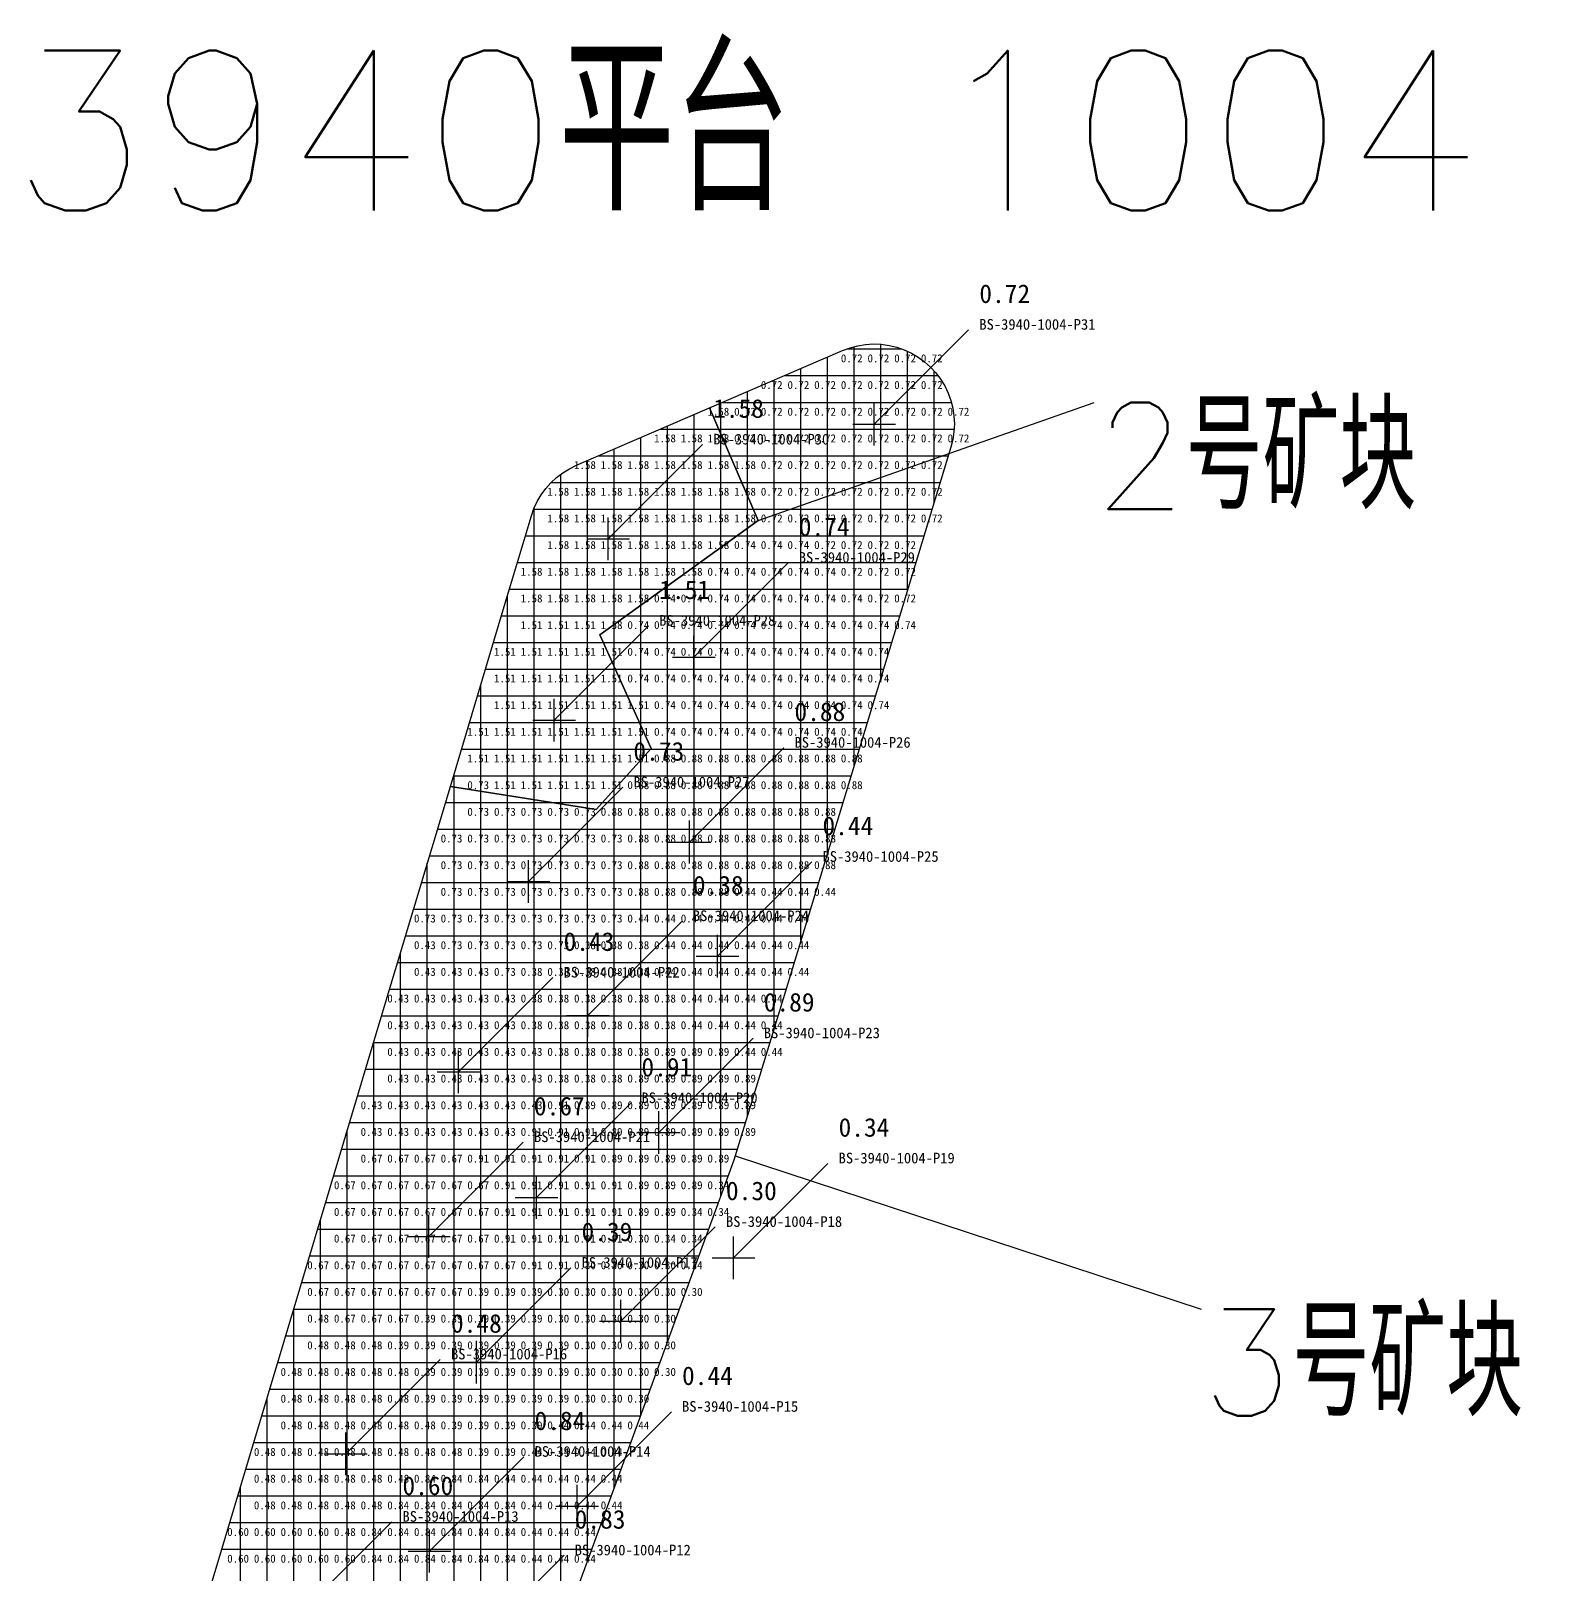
# Model space of a CAD drawing. Header units: metres. Extents: x 470068 to 470198, y 4349638 to 4349746.
# Drawn here: x 470088.1 to 470145.3, y 4349688.1 to 4349745.9 of the extents above; entities that cross this region are included whole.
import ezdxf

# ---------------------------------------------------------------- set-up
doc = ezdxf.new("R2010")
doc.units = ezdxf.units.M
for name, color, linetype in [('0.500-1.000', 4, 'Continuous'), ('1.500-3.000', 1, 'Continuous'), ('报告', 7, 'Continuous'), ('点', 7, 'Continuous'), ('爆区方格网', 7, 'Continuous'), ('线条', 7, 'Continuous'), ('钻孔', 7, 'Continuous')]:
    doc.layers.add(name, color=color, linetype=linetype)
doc.styles.add('CN_SHX', font='txt.shx', dxfattribs={"bigfont": 'gbcbig.shx'})
doc.styles.add('CN_TTF', font='simsunb.ttf')

msp = doc.modelspace()

# ---------------------------------------------------------------- linework, layer by layer
at = {"layer": '0.500-1.000', "color": 4, "lineweight": 30}
msp.add_lwpolyline([(470093.825, 4349684.084), (470097.047, 4349694.843), (470101.122, 4349708.447), (470103.864, 4349717.603), (470109.324, 4349716.733), (470111.386, 4349719.019), (470109.463, 4349723.279), (470115.395, 4349727.574), (470113.577, 4349731.79), (470118.566, 4349733.942), (470118.844, 4349734.046), (470119.13, 4349734.121), (470119.423, 4349734.169), (470119.719, 4349734.187), (470120.015, 4349734.176), (470120.308, 4349734.135), (470120.597, 4349734.066), (470120.877, 4349733.969), (470121.146, 4349733.845), (470121.401, 4349733.694), (470121.641, 4349733.52), (470121.862, 4349733.322), (470122.062, 4349733.104), (470122.24, 4349732.867), (470122.393, 4349732.613), (470122.521, 4349732.346), (470122.622, 4349732.067), (470122.695, 4349731.78), (470122.739, 4349731.487), (470122.754, 4349731.191), (470122.74, 4349730.895), (470122.696, 4349730.601), (470122.624, 4349730.314), (470120.571, 4349723.564), (470119.134, 4349718.839), (470116.335, 4349709.639), (470114.544, 4349703.752), (470114.492, 4349703.595), (470112.368, 4349697.785), (470110.911, 4349693.801), (470109.265, 4349689.299), (470107.405, 4349684.209)], dxfattribs=at)
at = {"layer": '1.500-3.000', "color": 1, "lineweight": 30}
msp.add_lwpolyline([(470103.864, 4349717.603), (470105.883, 4349724.344), (470106.901, 4349727.745), (470106.998, 4349728.019), (470107.121, 4349728.282), (470107.269, 4349728.533), (470107.44, 4349728.768), (470107.633, 4349728.985), (470107.847, 4349729.182), (470108.078, 4349729.358), (470108.326, 4349729.511), (470108.587, 4349729.639), (470113.577, 4349731.79), (470115.395, 4349727.574), (470109.463, 4349723.279), (470111.386, 4349719.019), (470109.324, 4349716.733), (470103.864, 4349717.603)], close=True, dxfattribs=at)
at = {"layer": '爆区方格网', "color": 4}
for p, q in [((470119, 4349718.4), (470119, 4349734.087)), ((470120, 4349721.687), (470120, 4349734.176)), ((470118, 4349715.113), (470118, 4349733.698)), ((470118.722, 4349734), (470120.787, 4349734)), ((470121, 4349724.975), (470121, 4349733.912)), ((470116.382, 4349733), (470122.14, 4349733)), ((470117, 4349711.825), (470117, 4349733.266)), ((470122, 4349728.262), (470122, 4349733.171)), ((470115, 4349728.489), (470115, 4349732.404)), ((470116, 4349708.538), (470116, 4349732.835)), ((470114, 4349730.808), (470114, 4349731.973)), ((470114.063, 4349732), (470122.639, 4349732)), ((470113.917, 4349731), (470122.745, 4349731)), ((470114.349, 4349730), (470122.529, 4349730)), ((470114.78, 4349729), (470122.224, 4349729)), ((470115.211, 4349728), (470121.92, 4349728)), ((470115, 4349705.25), (470115, 4349727.288)), ((470114, 4349702.25), (470114, 4349726.564)), ((470114.602, 4349727), (470121.616, 4349727)), ((470113.221, 4349726), (470121.312, 4349726)), ((470113, 4349699.515), (470113, 4349725.84)), ((470111.84, 4349725), (470121.008, 4349725)), ((470112, 4349696.779), (470112, 4349725.116)), ((470111, 4349719.873), (470111, 4349724.391)), ((470110, 4349722.089), (470110, 4349723.667)), ((470110.459, 4349724), (470120.703, 4349724)), ((470109.589, 4349723), (470120.399, 4349723)), ((470110.04, 4349722), (470120.095, 4349722)), ((470110.492, 4349721), (470119.791, 4349721)), ((470110.943, 4349720), (470119.487, 4349720)), ((470111.369, 4349719), (470119.183, 4349719)), ((470111, 4349694.044), (470111, 4349718.591)), ((470110.467, 4349718), (470118.878, 4349718)), ((470104, 4349675.321), (470104, 4349717.582)), ((470105, 4349677.931), (470105, 4349717.422)), ((470110, 4349691.308), (470110, 4349717.482)), ((470103.683, 4349717), (470107.647, 4349717)), ((470106, 4349680.541), (470106, 4349717.263)), ((470107, 4349683.152), (470107, 4349717.103)), ((470108, 4349685.838), (470108, 4349716.944)), ((470109, 4349688.573), (470109, 4349716.784)), ((470109.566, 4349717), (470118.574, 4349717)), ((470103.384, 4349716), (470118.27, 4349716)), ((470103.084, 4349715), (470117.966, 4349715)), ((470103, 4349675.157), (470103, 4349714.719)), ((470102.785, 4349714), (470117.662, 4349714)), ((470102.485, 4349713), (470117.357, 4349713)), ((470102.186, 4349712), (470117.053, 4349712)), ((470101.886, 4349711), (470116.749, 4349711)), ((470102, 4349675.919), (470102, 4349711.38)), ((470101.587, 4349710), (470116.445, 4349710)), ((470101.287, 4349709), (470116.141, 4349709)), ((470101, 4349676.681), (470101, 4349708.041)), ((470100.988, 4349708), (470115.836, 4349708)), ((470100.688, 4349707), (470115.532, 4349707)), ((470100.389, 4349706), (470115.228, 4349706)), ((470100, 4349677.442), (470100, 4349704.702)), ((470100.089, 4349705), (470114.924, 4349705)), ((470099.79, 4349704), (470114.62, 4349704)), ((470099.49, 4349703), (470114.274, 4349703)), ((470099.191, 4349702), (470113.909, 4349702)), ((470099, 4349678.204), (470099, 4349701.363)), ((470098.891, 4349701), (470113.543, 4349701)), ((470098.592, 4349700), (470113.177, 4349700)), ((470098.292, 4349699), (470112.812, 4349699)), ((470097.993, 4349698), (470112.446, 4349698)), ((470098, 4349677.842), (470098, 4349698.024)), ((470097.693, 4349697), (470112.081, 4349697)), ((470097.394, 4349696), (470111.715, 4349696)), ((470097.094, 4349695), (470111.35, 4349695)), ((470097, 4349677.184), (470097, 4349694.685)), ((470096.795, 4349694), (470110.984, 4349694)), ((470096.495, 4349693), (470110.618, 4349693)), ((470096.196, 4349692), (470110.253, 4349692)), ((470096, 4349676.527), (470096, 4349691.346)), ((470095.896, 4349691), (470109.887, 4349691)), ((470095.597, 4349690), (470109.522, 4349690)), ((470095.297, 4349689), (470109.156, 4349689))]:
    msp.add_line(p, q, dxfattribs=at)
at = {"layer": '爆区方格网', "color": 1}
for p, q in [((470113, 4349725.84), (470113, 4349731.542)), ((470111, 4349724.391), (470111, 4349730.679)), ((470111.744, 4349731), (470113.917, 4349731)), ((470112, 4349725.116), (470112, 4349731.11)), ((470114, 4349726.564), (470114, 4349730.808)), ((470109.425, 4349730), (470114.349, 4349730)), ((470110, 4349723.667), (470110, 4349730.248)), ((470109, 4349716.784), (470109, 4349729.817)), ((470107.65, 4349729), (470114.78, 4349729)), ((470108, 4349716.944), (470108, 4349729.299)), ((470115, 4349727.288), (470115, 4349728.489)), ((470106.991, 4349728), (470115.211, 4349728)), ((470107, 4349717.103), (470107, 4349728.023)), ((470106.678, 4349727), (470114.602, 4349727)), ((470106.379, 4349726), (470113.221, 4349726)), ((470106.079, 4349725), (470111.84, 4349725)), ((470106, 4349717.263), (470106, 4349724.736)), ((470105.78, 4349724), (470110.459, 4349724)), ((470105.48, 4349723), (470109.589, 4349723)), ((470105.181, 4349722), (470110.04, 4349722)), ((470110, 4349717.482), (470110, 4349722.089)), ((470105, 4349717.422), (470105, 4349721.397)), ((470104.881, 4349721), (470110.492, 4349721)), ((470104.582, 4349720), (470110.943, 4349720)), ((470111, 4349718.591), (470111, 4349719.873)), ((470104.282, 4349719), (470111.369, 4349719)), ((470103.983, 4349718), (470110.467, 4349718)), ((470104, 4349717.582), (470104, 4349718.058)), ((470107.647, 4349717), (470109.566, 4349717))]:
    msp.add_line(p, q, dxfattribs=at)
at = {"layer": '线条', "color": 7}
for p, q in [((470115.395, 4349727.574), (470128, 4349732)), ((470114.544, 4349703.752), (470132, 4349698))]:
    msp.add_line(p, q, dxfattribs=at)
at = {"layer": '钻孔', "color": 4}
for p, q in [((470119.754, 4349731.187), (470123.29, 4349734.723)), ((470119.754, 4349730.387), (470119.754, 4349731.987)), ((470118.954, 4349731.187), (470120.554, 4349731.187)), ((470112.986, 4349722.45), (470116.522, 4349725.986)), ((470112.986, 4349721.65), (470112.986, 4349723.25)), ((470112.186, 4349722.45), (470113.786, 4349722.45)), ((470112.825, 4349715.517), (470116.361, 4349719.053)), ((470106.788, 4349714.031), (470110.324, 4349717.567)), ((470112.825, 4349714.717), (470112.825, 4349716.317)), ((470112.025, 4349715.517), (470113.625, 4349715.517)), ((470106.788, 4349713.231), (470106.788, 4349714.831)), ((470105.988, 4349714.031), (470107.588, 4349714.031)), ((470111.674, 4349704.625), (470115.21, 4349708.161)), ((470107.09, 4349702.191), (470110.626, 4349705.727)), ((470111.674, 4349703.825), (470111.674, 4349705.425)), ((470110.874, 4349704.625), (470112.474, 4349704.625)), ((470103.06, 4349700.731), (470106.596, 4349704.267)), ((470107.09, 4349701.391), (470107.09, 4349702.991)), ((470106.29, 4349702.191), (470107.89, 4349702.191)), ((470103.06, 4349699.931), (470103.06, 4349701.531)), ((470102.26, 4349700.731), (470103.86, 4349700.731)), ((470103.082, 4349688.933), (470106.618, 4349692.469)), ((470098.132, 4349686.498), (470101.668, 4349690.034)), ((470103.082, 4349688.133), (470103.082, 4349689.733)), ((470102.282, 4349688.933), (470103.882, 4349688.933)), ((470104.587, 4349685.239), (470108.123, 4349688.775))]:
    msp.add_line(p, q, dxfattribs=at)
at = {"layer": '钻孔', "color": 1}
for p, q in [((470109.775, 4349726.884), (470113.311, 4349730.42)), ((470109.775, 4349726.084), (470109.775, 4349727.684)), ((470108.975, 4349726.884), (470110.575, 4349726.884)), ((470107.754, 4349720.089), (470111.29, 4349723.625)), ((470107.754, 4349719.289), (470107.754, 4349720.889)), ((470106.954, 4349720.089), (470108.554, 4349720.089))]:
    msp.add_line(p, q, dxfattribs=at)
at = {"layer": '钻孔', "color": 8}
for p, q in [((470113.874, 4349711.238), (470117.41, 4349714.774)), ((470109.017, 4349709.016), (470112.553, 4349712.552)), ((470113.874, 4349710.438), (470113.874, 4349712.038)), ((470113.074, 4349711.238), (470114.674, 4349711.238)), ((470104.17, 4349706.899), (470107.706, 4349710.435)), ((470109.017, 4349708.216), (470109.017, 4349709.816)), ((470108.217, 4349709.016), (470109.817, 4349709.016)), ((470104.17, 4349706.099), (470104.17, 4349707.699)), ((470103.37, 4349706.899), (470104.97, 4349706.899)), ((470114.478, 4349699.933), (470118.014, 4349703.469)), ((470110.258, 4349697.553), (470113.794, 4349701.089)), ((470114.478, 4349699.133), (470114.478, 4349700.733)), ((470113.678, 4349699.933), (470115.278, 4349699.933)), ((470104.844, 4349696.018), (470108.38, 4349699.554)), ((470110.258, 4349696.753), (470110.258, 4349698.353)), ((470109.458, 4349697.553), (470111.058, 4349697.553)), ((470104.844, 4349695.218), (470104.844, 4349696.818)), ((470099.951, 4349692.584), (470103.487, 4349696.12)), ((470104.044, 4349696.018), (470105.644, 4349696.018)), ((470108.611, 4349690.622), (470112.147, 4349694.158)), ((470099.951, 4349691.784), (470099.951, 4349693.384)), ((470099.151, 4349692.584), (470100.751, 4349692.584)), ((470108.611, 4349689.822), (470108.611, 4349691.422)), ((470107.811, 4349690.622), (470109.411, 4349690.622))]:
    msp.add_line(p, q, dxfattribs=at)

# ---------------------------------------------------------------- texts
at = {"layer": '报告', "style": 'CN_SHX'}
msp.add_text('3940平台 1004 二次圈矿矿块图（3块版）', height=6, dxfattribs=at).set_placement((470087.369, 4349739.187))
at = {"layer": '点', "color": 4, "style": 'CN_TTF'}
for s, p in [('0.72', (470118.5, 4349733.5)), ('0.72', (470119.5, 4349733.5)), ('0.72', (470120.5, 4349733.5)), ('0.72', (470121.5, 4349733.5)), ('0.72', (470115.5, 4349732.5)), ('0.72', (470116.5, 4349732.5)), ('0.72', (470117.5, 4349732.5)), ('0.72', (470118.5, 4349732.5)), ('0.72', (470119.5, 4349732.5)), ('0.72', (470120.5, 4349732.5)), ('0.72', (470121.5, 4349732.5)), ('0.72', (470114.5, 4349731.5)), ('0.72', (470115.5, 4349731.5)), ('0.72', (470116.5, 4349731.5)), ('0.72', (470117.5, 4349731.5)), ('0.72', (470118.5, 4349731.5)), ('0.72', (470119.5, 4349731.5)), ('0.72', (470120.5, 4349731.5)), ('0.72', (470121.5, 4349731.5)), ('0.72', (470122.5, 4349731.5)), ('0.72', (470114.5, 4349730.5)), ('0.72', (470115.5, 4349730.5)), ('0.72', (470116.5, 4349730.5)), ('0.72', (470117.5, 4349730.5)), ('0.72', (470118.5, 4349730.5)), ('0.72', (470119.5, 4349730.5)), ('0.72', (470120.5, 4349730.5)), ('0.72', (470121.5, 4349730.5)), ('0.72', (470122.5, 4349730.5)), ('0.72', (470115.5, 4349729.5)), ('0.72', (470116.5, 4349729.5)), ('0.72', (470117.5, 4349729.5)), ('0.72', (470118.5, 4349729.5)), ('0.72', (470119.5, 4349729.5)), ('0.72', (470120.5, 4349729.5)), ('0.72', (470121.5, 4349729.5)), ('0.72', (470115.5, 4349728.5)), ('0.72', (470116.5, 4349728.5)), ('0.72', (470117.5, 4349728.5)), ('0.72', (470118.5, 4349728.5)), ('0.72', (470119.5, 4349728.5)), ('0.72', (470120.5, 4349728.5)), ('0.72', (470121.5, 4349728.5)), ('0.72', (470115.5, 4349727.5)), ('0.72', (470116.5, 4349727.5)), ('0.72', (470117.5, 4349727.5)), ('0.72', (470118.5, 4349727.5)), ('0.72', (470119.5, 4349727.5)), ('0.72', (470120.5, 4349727.5)), ('0.72', (470121.5, 4349727.5)), ('0.74', (470114.5, 4349726.5)), ('0.74', (470115.5, 4349726.5)), ('0.74', (470116.5, 4349726.5)), ('0.72', (470117.5, 4349726.5)), ('0.72', (470118.5, 4349726.5)), ('0.72', (470119.5, 4349726.5)), ('0.72', (470120.5, 4349726.5)), ('0.74', (470113.5, 4349725.5)), ('0.74', (470114.5, 4349725.5)), ('0.74', (470115.5, 4349725.5)), ('0.74', (470116.5, 4349725.5)), ('0.74', (470117.5, 4349725.5)), ('0.72', (470118.5, 4349725.5)), ('0.72', (470119.5, 4349725.5)), ('0.72', (470120.5, 4349725.5)), ('0.74', (470111.5, 4349724.5)), ('0.74', (470112.5, 4349724.5)), ('0.74', (470113.5, 4349724.5)), ('0.74', (470114.5, 4349724.5)), ('0.74', (470115.5, 4349724.5)), ('0.74', (470116.5, 4349724.5)), ('0.74', (470117.5, 4349724.5)), ('0.74', (470118.5, 4349724.5)), ('0.72', (470119.5, 4349724.5)), ('0.72', (470120.5, 4349724.5)), ('0.74', (470110.5, 4349723.5)), ('0.74', (470111.5, 4349723.5)), ('0.74', (470112.5, 4349723.5)), ('0.74', (470113.5, 4349723.5)), ('0.74', (470114.5, 4349723.5)), ('0.74', (470115.5, 4349723.5)), ('0.74', (470116.5, 4349723.5)), ('0.74', (470117.5, 4349723.5)), ('0.74', (470118.5, 4349723.5)), ('0.74', (470119.5, 4349723.5)), ('0.74', (470120.5, 4349723.5)), ('0.74', (470110.5, 4349722.5)), ('0.74', (470111.5, 4349722.5)), ('0.74', (470112.5, 4349722.5)), ('0.74', (470113.5, 4349722.5)), ('0.74', (470114.5, 4349722.5)), ('0.74', (470115.5, 4349722.5)), ('0.74', (470116.5, 4349722.5)), ('0.74', (470117.5, 4349722.5)), ('0.74', (470118.5, 4349722.5)), ('0.74', (470119.5, 4349722.5)), ('0.74', (470110.5, 4349721.5)), ('0.74', (470111.5, 4349721.5)), ('0.74', (470112.5, 4349721.5)), ('0.74', (470113.5, 4349721.5)), ('0.74', (470114.5, 4349721.5)), ('0.74', (470115.5, 4349721.5)), ('0.74', (470116.5, 4349721.5)), ('0.74', (470117.5, 4349721.5)), ('0.74', (470118.5, 4349721.5)), ('0.74', (470119.5, 4349721.5)), ('0.74', (470111.5, 4349720.5)), ('0.74', (470112.5, 4349720.5)), ('0.74', (470113.5, 4349720.5)), ('0.74', (470114.5, 4349720.5)), ('0.74', (470115.5, 4349720.5)), ('0.74', (470116.5, 4349720.5)), ('0.74', (470117.5, 4349720.5)), ('0.74', (470118.5, 4349720.5)), ('0.74', (470119.5, 4349720.5)), ('0.74', (470111.5, 4349719.5)), ('0.74', (470112.5, 4349719.5)), ('0.74', (470113.5, 4349719.5)), ('0.74', (470114.5, 4349719.5)), ('0.74', (470115.5, 4349719.5)), ('0.74', (470116.5, 4349719.5)), ('0.74', (470117.5, 4349719.5)), ('0.74', (470118.5, 4349719.5)), ('0.88', (470111.5, 4349718.5)), ('0.88', (470112.5, 4349718.5)), ('0.88', (470113.5, 4349718.5)), ('0.88', (470114.5, 4349718.5)), ('0.88', (470115.5, 4349718.5)), ('0.88', (470116.5, 4349718.5)), ('0.88', (470117.5, 4349718.5)), ('0.88', (470118.5, 4349718.5)), ('0.73', (470104.5, 4349717.5)), ('0.88', (470110.5, 4349717.5)), ('0.88', (470111.5, 4349717.5)), ('0.88', (470112.5, 4349717.5)), ('0.88', (470113.5, 4349717.5)), ('0.88', (470114.5, 4349717.5)), ('0.88', (470115.5, 4349717.5)), ('0.88', (470116.5, 4349717.5)), ('0.88', (470117.5, 4349717.5)), ('0.88', (470118.5, 4349717.5)), ('0.73', (470104.5, 4349716.5)), ('0.73', (470105.5, 4349716.5)), ('0.73', (470106.5, 4349716.5)), ('0.73', (470107.5, 4349716.5)), ('0.73', (470108.5, 4349716.5)), ('0.88', (470109.5, 4349716.5)), ('0.88', (470110.5, 4349716.5)), ('0.88', (470111.5, 4349716.5)), ('0.88', (470112.5, 4349716.5)), ('0.88', (470113.5, 4349716.5)), ('0.88', (470114.5, 4349716.5)), ('0.88', (470115.5, 4349716.5)), ('0.88', (470116.5, 4349716.5)), ('0.88', (470117.5, 4349716.5)), ('0.73', (470103.5, 4349715.5)), ('0.73', (470104.5, 4349715.5)), ('0.73', (470105.5, 4349715.5)), ('0.73', (470106.5, 4349715.5)), ('0.73', (470107.5, 4349715.5)), ('0.73', (470108.5, 4349715.5)), ('0.73', (470109.5, 4349715.5)), ('0.88', (470110.5, 4349715.5)), ('0.88', (470111.5, 4349715.5)), ('0.88', (470112.5, 4349715.5)), ('0.88', (470113.5, 4349715.5)), ('0.88', (470114.5, 4349715.5)), ('0.88', (470115.5, 4349715.5)), ('0.88', (470116.5, 4349715.5)), ('0.88', (470117.5, 4349715.5)), ('0.73', (470103.5, 4349714.5)), ('0.73', (470104.5, 4349714.5)), ('0.73', (470105.5, 4349714.5)), ('0.73', (470106.5, 4349714.5)), ('0.73', (470107.5, 4349714.5)), ('0.73', (470108.5, 4349714.5)), ('0.73', (470109.5, 4349714.5)), ('0.88', (470110.5, 4349714.5)), ('0.88', (470111.5, 4349714.5)), ('0.88', (470112.5, 4349714.5)), ('0.88', (470113.5, 4349714.5)), ('0.88', (470114.5, 4349714.5)), ('0.88', (470115.5, 4349714.5)), ('0.88', (470116.5, 4349714.5)), ('0.88', (470117.5, 4349714.5)), ('0.73', (470103.5, 4349713.5)), ('0.73', (470104.5, 4349713.5)), ('0.73', (470105.5, 4349713.5)), ('0.73', (470106.5, 4349713.5)), ('0.73', (470107.5, 4349713.5)), ('0.73', (470108.5, 4349713.5)), ('0.73', (470109.5, 4349713.5)), ('0.88', (470110.5, 4349713.5)), ('0.88', (470111.5, 4349713.5)), ('0.88', (470112.5, 4349713.5)), ('0.88', (470113.5, 4349713.5)), ('0.44', (470114.5, 4349713.5)), ('0.44', (470115.5, 4349713.5)), ('0.44', (470116.5, 4349713.5)), ('0.44', (470117.5, 4349713.5)), ('0.73', (470102.5, 4349712.5)), ('0.73', (470103.5, 4349712.5)), ('0.73', (470104.5, 4349712.5)), ('0.73', (470105.5, 4349712.5)), ('0.73', (470106.5, 4349712.5)), ('0.73', (470107.5, 4349712.5)), ('0.73', (470108.5, 4349712.5)), ('0.73', (470109.5, 4349712.5)), ('0.44', (470110.5, 4349712.5)), ('0.44', (470111.5, 4349712.5)), ('0.44', (470112.5, 4349712.5)), ('0.44', (470113.5, 4349712.5)), ('0.44', (470114.5, 4349712.5)), ('0.44', (470115.5, 4349712.5)), ('0.44', (470116.5, 4349712.5)), ('0.43', (470102.5, 4349711.5)), ('0.73', (470103.5, 4349711.5)), ('0.73', (470104.5, 4349711.5)), ('0.73', (470105.5, 4349711.5)), ('0.73', (470106.5, 4349711.5)), ('0.73', (470107.5, 4349711.5)), ('0.38', (470108.5, 4349711.5)), ('0.38', (470109.5, 4349711.5)), ('0.38', (470110.5, 4349711.5)), ('0.44', (470111.5, 4349711.5)), ('0.44', (470112.5, 4349711.5)), ('0.44', (470113.5, 4349711.5)), ('0.44', (470114.5, 4349711.5)), ('0.44', (470115.5, 4349711.5)), ('0.44', (470116.5, 4349711.5)), ('0.43', (470102.5, 4349710.5)), ('0.43', (470103.5, 4349710.5)), ('0.43', (470104.5, 4349710.5)), ('0.73', (470105.5, 4349710.5)), ('0.38', (470106.5, 4349710.5)), ('0.38', (470107.5, 4349710.5)), ('0.38', (470108.5, 4349710.5)), ('0.38', (470109.5, 4349710.5)), ('0.38', (470110.5, 4349710.5)), ('0.44', (470111.5, 4349710.5)), ('0.44', (470112.5, 4349710.5)), ('0.44', (470113.5, 4349710.5)), ('0.44', (470114.5, 4349710.5)), ('0.44', (470115.5, 4349710.5)), ('0.44', (470116.5, 4349710.5)), ('0.43', (470101.5, 4349709.5)), ('0.43', (470102.5, 4349709.5)), ('0.43', (470103.5, 4349709.5)), ('0.43', (470104.5, 4349709.5)), ('0.43', (470105.5, 4349709.5)), ('0.38', (470106.5, 4349709.5)), ('0.38', (470107.5, 4349709.5)), ('0.38', (470108.5, 4349709.5)), ('0.38', (470109.5, 4349709.5)), ('0.38', (470110.5, 4349709.5)), ('0.38', (470111.5, 4349709.5)), ('0.44', (470112.5, 4349709.5)), ('0.44', (470113.5, 4349709.5)), ('0.44', (470114.5, 4349709.5)), ('0.44', (470115.5, 4349709.5)), ('0.43', (470101.5, 4349708.5)), ('0.43', (470102.5, 4349708.5)), ('0.43', (470103.5, 4349708.5)), ('0.43', (470104.5, 4349708.5)), ('0.43', (470105.5, 4349708.5)), ('0.38', (470106.5, 4349708.5)), ('0.38', (470107.5, 4349708.5)), ('0.38', (470108.5, 4349708.5)), ('0.38', (470109.5, 4349708.5)), ('0.38', (470110.5, 4349708.5)), ('0.38', (470111.5, 4349708.5)), ('0.44', (470112.5, 4349708.5)), ('0.44', (470113.5, 4349708.5)), ('0.44', (470114.5, 4349708.5)), ('0.44', (470115.5, 4349708.5)), ('0.43', (470101.5, 4349707.5)), ('0.43', (470102.5, 4349707.5)), ('0.43', (470103.5, 4349707.5)), ('0.43', (470104.5, 4349707.5)), ('0.43', (470105.5, 4349707.5)), ('0.43', (470106.5, 4349707.5)), ('0.38', (470107.5, 4349707.5)), ('0.38', (470108.5, 4349707.5)), ('0.38', (470109.5, 4349707.5)), ('0.38', (470110.5, 4349707.5)), ('0.89', (470111.5, 4349707.5)), ('0.89', (470112.5, 4349707.5)), ('0.89', (470113.5, 4349707.5)), ('0.44', (470114.5, 4349707.5)), ('0.44', (470115.5, 4349707.5)), ('0.43', (470101.5, 4349706.5)), ('0.43', (470102.5, 4349706.5)), ('0.43', (470103.5, 4349706.5)), ('0.43', (470104.5, 4349706.5)), ('0.43', (470105.5, 4349706.5)), ('0.43', (470106.5, 4349706.5)), ('0.38', (470107.5, 4349706.5)), ('0.38', (470108.5, 4349706.5)), ('0.38', (470109.5, 4349706.5)), ('0.89', (470110.5, 4349706.5)), ('0.89', (470111.5, 4349706.5)), ('0.89', (470112.5, 4349706.5)), ('0.89', (470113.5, 4349706.5)), ('0.89', (470114.5, 4349706.5)), ('0.43', (470100.5, 4349705.5)), ('0.43', (470101.5, 4349705.5)), ('0.43', (470102.5, 4349705.5)), ('0.43', (470103.5, 4349705.5)), ('0.43', (470104.5, 4349705.5)), ('0.43', (470105.5, 4349705.5)), ('0.43', (470106.5, 4349705.5)), ('0.91', (470107.5, 4349705.5)), ('0.89', (470108.5, 4349705.5)), ('0.89', (470109.5, 4349705.5)), ('0.89', (470110.5, 4349705.5)), ('0.89', (470111.5, 4349705.5)), ('0.89', (470112.5, 4349705.5)), ('0.89', (470113.5, 4349705.5)), ('0.89', (470114.5, 4349705.5)), ('0.43', (470100.5, 4349704.5)), ('0.43', (470101.5, 4349704.5)), ('0.43', (470102.5, 4349704.5)), ('0.43', (470103.5, 4349704.5)), ('0.43', (470104.5, 4349704.5)), ('0.43', (470105.5, 4349704.5)), ('0.91', (470106.5, 4349704.5)), ('0.91', (470107.5, 4349704.5)), ('0.91', (470108.5, 4349704.5)), ('0.89', (470109.5, 4349704.5)), ('0.89', (470110.5, 4349704.5)), ('0.89', (470111.5, 4349704.5)), ('0.89', (470112.5, 4349704.5)), ('0.89', (470113.5, 4349704.5)), ('0.89', (470114.5, 4349704.5)), ('0.67', (470100.5, 4349703.5)), ('0.67', (470101.5, 4349703.5)), ('0.67', (470102.5, 4349703.5)), ('0.67', (470103.5, 4349703.5)), ('0.91', (470104.5, 4349703.5)), ('0.91', (470105.5, 4349703.5)), ('0.91', (470106.5, 4349703.5)), ('0.91', (470107.5, 4349703.5)), ('0.91', (470108.5, 4349703.5)), ('0.89', (470109.5, 4349703.5)), ('0.89', (470110.5, 4349703.5)), ('0.89', (470111.5, 4349703.5)), ('0.89', (470112.5, 4349703.5)), ('0.89', (470113.5, 4349703.5)), ('0.67', (470099.5, 4349702.5)), ('0.67', (470100.5, 4349702.5)), ('0.67', (470101.5, 4349702.5)), ('0.67', (470102.5, 4349702.5)), ('0.67', (470103.5, 4349702.5)), ('0.67', (470104.5, 4349702.5)), ('0.91', (470105.5, 4349702.5)), ('0.91', (470106.5, 4349702.5)), ('0.91', (470107.5, 4349702.5)), ('0.91', (470108.5, 4349702.5)), ('0.91', (470109.5, 4349702.5)), ('0.89', (470110.5, 4349702.5)), ('0.89', (470111.5, 4349702.5)), ('0.89', (470112.5, 4349702.5)), ('0.34', (470113.5, 4349702.5)), ('0.67', (470099.5, 4349701.5)), ('0.67', (470100.5, 4349701.5)), ('0.67', (470101.5, 4349701.5)), ('0.67', (470102.5, 4349701.5)), ('0.67', (470103.5, 4349701.5)), ('0.67', (470104.5, 4349701.5)), ('0.91', (470105.5, 4349701.5)), ('0.91', (470106.5, 4349701.5)), ('0.91', (470107.5, 4349701.5)), ('0.91', (470108.5, 4349701.5)), ('0.91', (470109.5, 4349701.5)), ('0.89', (470110.5, 4349701.5)), ('0.89', (470111.5, 4349701.5)), ('0.34', (470112.5, 4349701.5)), ('0.34', (470113.5, 4349701.5)), ('0.67', (470099.5, 4349700.5)), ('0.67', (470100.5, 4349700.5)), ('0.67', (470101.5, 4349700.5)), ('0.67', (470102.5, 4349700.5)), ('0.67', (470103.5, 4349700.5)), ('0.67', (470104.5, 4349700.5)), ('0.91', (470105.5, 4349700.5)), ('0.91', (470106.5, 4349700.5)), ('0.91', (470107.5, 4349700.5)), ('0.91', (470108.5, 4349700.5)), ('0.91', (470109.5, 4349700.5)), ('0.30', (470110.5, 4349700.5)), ('0.34', (470111.5, 4349700.5)), ('0.34', (470112.5, 4349700.5)), ('0.67', (470098.5, 4349699.5)), ('0.67', (470099.5, 4349699.5)), ('0.67', (470100.5, 4349699.5)), ('0.67', (470101.5, 4349699.5)), ('0.67', (470102.5, 4349699.5)), ('0.67', (470103.5, 4349699.5)), ('0.67', (470104.5, 4349699.5)), ('0.67', (470105.5, 4349699.5)), ('0.91', (470106.5, 4349699.5)), ('0.91', (470107.5, 4349699.5)), ('0.30', (470108.5, 4349699.5)), ('0.30', (470109.5, 4349699.5)), ('0.30', (470110.5, 4349699.5)), ('0.30', (470111.5, 4349699.5)), ('0.34', (470112.5, 4349699.5)), ('0.67', (470098.5, 4349698.5)), ('0.67', (470099.5, 4349698.5)), ('0.67', (470100.5, 4349698.5)), ('0.67', (470101.5, 4349698.5)), ('0.67', (470102.5, 4349698.5)), ('0.67', (470103.5, 4349698.5)), ('0.39', (470104.5, 4349698.5)), ('0.39', (470105.5, 4349698.5)), ('0.39', (470106.5, 4349698.5)), ('0.30', (470107.5, 4349698.5)), ('0.30', (470108.5, 4349698.5)), ('0.30', (470109.5, 4349698.5)), ('0.30', (470110.5, 4349698.5)), ('0.30', (470111.5, 4349698.5)), ('0.30', (470112.5, 4349698.5)), ('0.48', (470098.5, 4349697.5)), ('0.67', (470099.5, 4349697.5)), ('0.67', (470100.5, 4349697.5)), ('0.67', (470101.5, 4349697.5)), ('0.39', (470102.5, 4349697.5)), ('0.39', (470103.5, 4349697.5)), ('0.39', (470104.5, 4349697.5)), ('0.39', (470105.5, 4349697.5)), ('0.39', (470106.5, 4349697.5)), ('0.30', (470107.5, 4349697.5)), ('0.30', (470108.5, 4349697.5)), ('0.30', (470109.5, 4349697.5)), ('0.30', (470110.5, 4349697.5)), ('0.30', (470111.5, 4349697.5)), ('0.48', (470098.5, 4349696.5)), ('0.48', (470099.5, 4349696.5)), ('0.48', (470100.5, 4349696.5)), ('0.39', (470101.5, 4349696.5)), ('0.39', (470102.5, 4349696.5)), ('0.39', (470103.5, 4349696.5)), ('0.39', (470104.5, 4349696.5)), ('0.39', (470105.5, 4349696.5)), ('0.39', (470106.5, 4349696.5)), ('0.39', (470107.5, 4349696.5)), ('0.30', (470108.5, 4349696.5)), ('0.30', (470109.5, 4349696.5)), ('0.30', (470110.5, 4349696.5)), ('0.30', (470111.5, 4349696.5)), ('0.48', (470097.5, 4349695.5)), ('0.48', (470098.5, 4349695.5)), ('0.48', (470099.5, 4349695.5)), ('0.48', (470100.5, 4349695.5)), ('0.48', (470101.5, 4349695.5)), ('0.39', (470102.5, 4349695.5)), ('0.39', (470103.5, 4349695.5)), ('0.39', (470104.5, 4349695.5)), ('0.39', (470105.5, 4349695.5)), ('0.39', (470106.5, 4349695.5)), ('0.39', (470107.5, 4349695.5)), ('0.30', (470108.5, 4349695.5)), ('0.30', (470109.5, 4349695.5)), ('0.30', (470110.5, 4349695.5)), ('0.30', (470111.5, 4349695.5)), ('0.48', (470097.5, 4349694.5)), ('0.48', (470098.5, 4349694.5)), ('0.48', (470099.5, 4349694.5)), ('0.48', (470100.5, 4349694.5)), ('0.48', (470101.5, 4349694.5)), ('0.39', (470102.5, 4349694.5)), ('0.39', (470103.5, 4349694.5)), ('0.39', (470104.5, 4349694.5)), ('0.39', (470105.5, 4349694.5)), ('0.39', (470106.5, 4349694.5)), ('0.39', (470107.5, 4349694.5)), ('0.30', (470108.5, 4349694.5)), ('0.30', (470109.5, 4349694.5)), ('0.30', (470110.5, 4349694.5)), ('0.48', (470097.5, 4349693.5)), ('0.48', (470098.5, 4349693.5)), ('0.48', (470099.5, 4349693.5)), ('0.48', (470100.5, 4349693.5)), ('0.48', (470101.5, 4349693.5)), ('0.48', (470102.5, 4349693.5)), ('0.39', (470103.5, 4349693.5)), ('0.39', (470104.5, 4349693.5)), ('0.39', (470105.5, 4349693.5)), ('0.39', (470106.5, 4349693.5)), ('0.44', (470107.5, 4349693.5)), ('0.44', (470108.5, 4349693.5)), ('0.44', (470109.5, 4349693.5)), ('0.44', (470110.5, 4349693.5)), ('0.48', (470096.5, 4349692.5)), ('0.48', (470097.5, 4349692.5)), ('0.48', (470098.5, 4349692.5)), ('0.48', (470099.5, 4349692.5)), ('0.48', (470100.5, 4349692.5)), ('0.48', (470101.5, 4349692.5)), ('0.48', (470102.5, 4349692.5)), ('0.48', (470103.5, 4349692.5)), ('0.39', (470104.5, 4349692.5)), ('0.39', (470105.5, 4349692.5)), ('0.44', (470106.5, 4349692.5)), ('0.44', (470107.5, 4349692.5)), ('0.44', (470108.5, 4349692.5)), ('0.44', (470109.5, 4349692.5)), ('0.48', (470096.5, 4349691.5)), ('0.48', (470097.5, 4349691.5)), ('0.48', (470098.5, 4349691.5)), ('0.48', (470099.5, 4349691.5)), ('0.48', (470100.5, 4349691.5)), ('0.48', (470101.5, 4349691.5)), ('0.84', (470102.5, 4349691.5)), ('0.84', (470103.5, 4349691.5)), ('0.84', (470104.5, 4349691.5)), ('0.44', (470105.5, 4349691.5)), ('0.44', (470106.5, 4349691.5)), ('0.44', (470107.5, 4349691.5)), ('0.44', (470108.5, 4349691.5)), ('0.44', (470109.5, 4349691.5)), ('0.48', (470096.5, 4349690.5)), ('0.48', (470097.5, 4349690.5)), ('0.48', (470098.5, 4349690.5)), ('0.48', (470099.5, 4349690.5)), ('0.48', (470100.5, 4349690.5)), ('0.84', (470101.5, 4349690.5)), ('0.84', (470102.5, 4349690.5)), ('0.84', (470103.5, 4349690.5)), ('0.84', (470104.5, 4349690.5)), ('0.84', (470105.5, 4349690.5)), ('0.44', (470106.5, 4349690.5)), ('0.44', (470107.5, 4349690.5)), ('0.44', (470108.5, 4349690.5)), ('0.44', (470109.5, 4349690.5)), ('0.60', (470095.5, 4349689.5)), ('0.60', (470096.5, 4349689.5)), ('0.60', (470097.5, 4349689.5)), ('0.60', (470098.5, 4349689.5)), ('0.48', (470099.5, 4349689.5)), ('0.84', (470100.5, 4349689.5)), ('0.84', (470101.5, 4349689.5)), ('0.84', (470102.5, 4349689.5)), ('0.84', (470103.5, 4349689.5)), ('0.84', (470104.5, 4349689.5)), ('0.84', (470105.5, 4349689.5)), ('0.44', (470106.5, 4349689.5)), ('0.44', (470107.5, 4349689.5)), ('0.44', (470108.5, 4349689.5)), ('0.60', (470095.5, 4349688.5)), ('0.60', (470096.5, 4349688.5)), ('0.60', (470097.5, 4349688.5)), ('0.60', (470098.5, 4349688.5)), ('0.60', (470099.5, 4349688.5)), ('0.84', (470100.5, 4349688.5)), ('0.84', (470101.5, 4349688.5)), ('0.84', (470102.5, 4349688.5)), ('0.84', (470103.5, 4349688.5)), ('0.84', (470104.5, 4349688.5)), ('0.84', (470105.5, 4349688.5)), ('0.44', (470106.5, 4349688.5)), ('0.44', (470107.5, 4349688.5)), ('0.44', (470108.5, 4349688.5))]:
    msp.add_text(s, height=0.3, dxfattribs=at).set_placement(p)
at = {"layer": '点', "color": 1, "style": 'CN_TTF'}
for s, p in [('1.58', (470113.5, 4349731.5)), ('1.58', (470111.5, 4349730.5)), ('1.58', (470112.5, 4349730.5)), ('1.58', (470113.5, 4349730.5)), ('1.58', (470108.5, 4349729.5)), ('1.58', (470109.5, 4349729.5)), ('1.58', (470110.5, 4349729.5)), ('1.58', (470111.5, 4349729.5)), ('1.58', (470112.5, 4349729.5)), ('1.58', (470113.5, 4349729.5)), ('1.58', (470114.5, 4349729.5)), ('1.58', (470107.5, 4349728.5)), ('1.58', (470108.5, 4349728.5)), ('1.58', (470109.5, 4349728.5)), ('1.58', (470110.5, 4349728.5)), ('1.58', (470111.5, 4349728.5)), ('1.58', (470112.5, 4349728.5)), ('1.58', (470113.5, 4349728.5)), ('1.58', (470114.5, 4349728.5)), ('1.58', (470107.5, 4349727.5)), ('1.58', (470108.5, 4349727.5)), ('1.58', (470109.5, 4349727.5)), ('1.58', (470110.5, 4349727.5)), ('1.58', (470111.5, 4349727.5)), ('1.58', (470112.5, 4349727.5)), ('1.58', (470113.5, 4349727.5)), ('1.58', (470114.5, 4349727.5)), ('1.58', (470107.5, 4349726.5)), ('1.58', (470108.5, 4349726.5)), ('1.58', (470109.5, 4349726.5)), ('1.58', (470110.5, 4349726.5)), ('1.58', (470111.5, 4349726.5)), ('1.58', (470112.5, 4349726.5)), ('1.58', (470113.5, 4349726.5)), ('1.58', (470106.5, 4349725.5)), ('1.58', (470107.5, 4349725.5)), ('1.58', (470108.5, 4349725.5)), ('1.58', (470109.5, 4349725.5)), ('1.58', (470110.5, 4349725.5)), ('1.58', (470111.5, 4349725.5)), ('1.58', (470112.5, 4349725.5)), ('1.58', (470106.5, 4349724.5)), ('1.58', (470107.5, 4349724.5)), ('1.58', (470108.5, 4349724.5)), ('1.58', (470109.5, 4349724.5)), ('1.58', (470110.5, 4349724.5)), ('1.51', (470106.5, 4349723.5)), ('1.51', (470107.5, 4349723.5)), ('1.51', (470108.5, 4349723.5)), ('1.58', (470109.5, 4349723.5)), ('1.51', (470105.5, 4349722.5)), ('1.51', (470106.5, 4349722.5)), ('1.51', (470107.5, 4349722.5)), ('1.51', (470108.5, 4349722.5)), ('1.51', (470109.5, 4349722.5)), ('1.51', (470105.5, 4349721.5)), ('1.51', (470106.5, 4349721.5)), ('1.51', (470107.5, 4349721.5)), ('1.51', (470108.5, 4349721.5)), ('1.51', (470109.5, 4349721.5)), ('1.51', (470105.5, 4349720.5)), ('1.51', (470106.5, 4349720.5)), ('1.51', (470107.5, 4349720.5)), ('1.51', (470108.5, 4349720.5)), ('1.51', (470109.5, 4349720.5)), ('1.51', (470110.5, 4349720.5)), ('1.51', (470104.5, 4349719.5)), ('1.51', (470105.5, 4349719.5)), ('1.51', (470106.5, 4349719.5)), ('1.51', (470107.5, 4349719.5)), ('1.51', (470108.5, 4349719.5)), ('1.51', (470109.5, 4349719.5)), ('1.51', (470110.5, 4349719.5)), ('1.51', (470104.5, 4349718.5)), ('1.51', (470105.5, 4349718.5)), ('1.51', (470106.5, 4349718.5)), ('1.51', (470107.5, 4349718.5)), ('1.51', (470108.5, 4349718.5)), ('1.51', (470109.5, 4349718.5)), ('1.51', (470110.5, 4349718.5)), ('1.51', (470105.5, 4349717.5)), ('1.51', (470106.5, 4349717.5)), ('1.51', (470107.5, 4349717.5)), ('1.51', (470108.5, 4349717.5)), ('1.51', (470109.5, 4349717.5))]:
    msp.add_text(s, height=0.3, dxfattribs=at).set_placement(p)
at = {"layer": '线条', "char_height": 4, "attachment_point": 1, "style": 'CN_SHX'}
for s, insert in [('2号矿块', (470128, 4349732)), ('3号矿块', (470132, 4349698))]:
    msp.add_mtext(s, dxfattribs=dict(at, insert=insert))
at = {"layer": '钻孔', "color": 4, "style": 'CN_TTF'}
for s, p in [('0.72', (470123.69, 4349735.723)), ('0.74', (470116.922, 4349726.986)), ('0.88', (470116.761, 4349720.053)), ('0.73', (470110.724, 4349718.567)), ('0.89', (470115.61, 4349709.161)), ('0.91', (470111.026, 4349706.727)), ('0.67', (470106.996, 4349705.267)), ('0.84', (470107.018, 4349693.469)), ('0.60', (470102.068, 4349691.034)), ('0.83', (470108.523, 4349689.775))]:
    msp.add_text(s, height=0.7, dxfattribs=at).set_placement(p)
at = {"layer": '钻孔', "color": 138, "style": 'CN_TTF'}
for s, p in [('BS-3940-1004-P31', (470123.69, 4349734.723)), ('BS-3940-1004-P30', (470113.711, 4349730.42)), ('BS-3940-1004-P29', (470116.922, 4349725.986)), ('BS-3940-1004-P28', (470111.69, 4349723.625)), ('BS-3940-1004-P26', (470116.761, 4349719.053)), ('BS-3940-1004-P27', (470110.724, 4349717.567)), ('BS-3940-1004-P25', (470117.81, 4349714.774)), ('BS-3940-1004-P24', (470112.953, 4349712.552)), ('BS-3940-1004-P22', (470108.106, 4349710.435)), ('BS-3940-1004-P23', (470115.61, 4349708.161)), ('BS-3940-1004-P20', (470111.026, 4349705.727)), ('BS-3940-1004-P21', (470106.996, 4349704.267)), ('BS-3940-1004-P19', (470118.414, 4349703.469)), ('BS-3940-1004-P18', (470114.194, 4349701.089)), ('BS-3940-1004-P17', (470108.78, 4349699.554)), ('BS-3940-1004-P16', (470103.887, 4349696.12)), ('BS-3940-1004-P15', (470112.547, 4349694.158)), ('BS-3940-1004-P14', (470107.018, 4349692.469)), ('BS-3940-1004-P13', (470102.068, 4349690.034)), ('BS-3940-1004-P12', (470108.523, 4349688.775))]:
    msp.add_text(s, height=0.4, dxfattribs=at).set_placement(p)
at = {"layer": '钻孔', "color": 1, "style": 'CN_TTF'}
for s, p in [('1.58', (470113.711, 4349731.42)), ('1.51', (470111.69, 4349724.625))]:
    msp.add_text(s, height=0.7, dxfattribs=at).set_placement(p)
at = {"layer": '钻孔', "color": 8, "style": 'CN_TTF'}
for s, p in [('0.44', (470117.81, 4349715.774)), ('0.38', (470112.953, 4349713.552)), ('0.43', (470108.106, 4349711.435)), ('0.34', (470118.414, 4349704.469)), ('0.30', (470114.194, 4349702.089)), ('0.39', (470108.78, 4349700.554)), ('0.48', (470103.887, 4349697.12)), ('0.44', (470112.547, 4349695.158))]:
    msp.add_text(s, height=0.7, dxfattribs=at).set_placement(p)

doc.saveas('drawing.dxf')
